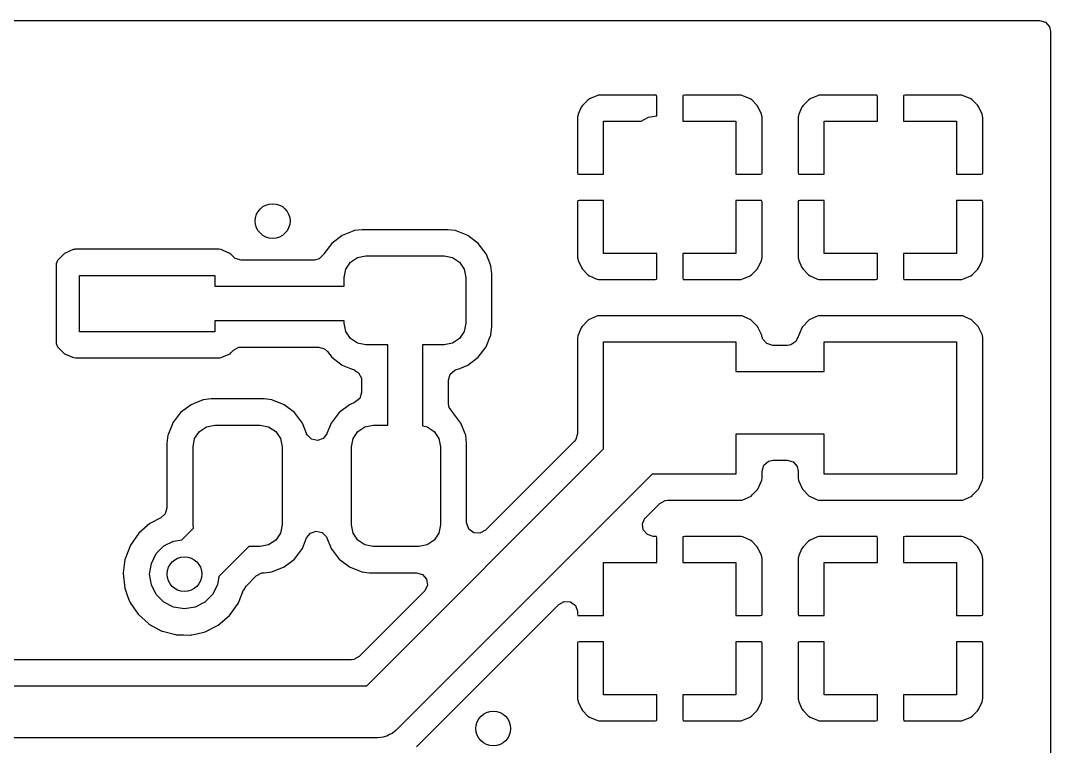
# Model space of a CAD drawing. Extents: x 0.02 to 2.34, y 0.02 to 0.57.
# Drawn here: x 1.8758 to 2.3425, y 0.2419 to 0.5708 of the extents above; entities that cross this region are included whole.
import ezdxf

# ---------------------------------------------------------------- set-up
doc = ezdxf.new("R2010")
doc.units = 0
doc.header["$MEASUREMENT"] = 0
doc.layers.add('BLACK', color=7, linetype='CONTINUOUS')

msp = doc.modelspace()

# ---------------------------------------------------------------- linework, layer by layer
at = {"layer": 'BLACK', "linetype": 'CONTINUOUS'}
for p, q in [((0.02467, 0.57085), (2.33754, 0.57085)), ((2.33754, 0.57085), (2.34022, 0.57006)), ((2.34022, 0.57006), (2.34205, 0.56795)), ((2.34205, 0.56795), (2.3425, 0.56589)), ((2.3425, 0.56589), (2.3425, 0.02467)), ((2.13688, 0.53681), (2.13361, 0.53536)), ((2.13759, 0.53701), (2.13688, 0.53681)), ((2.1381, 0.53707), (2.13759, 0.53701)), ((2.13839, 0.53709), (2.1381, 0.53707)), ((2.16356, 0.53709), (2.13839, 0.53709)), ((2.16386, 0.53702), (2.16356, 0.53709)), ((2.16392, 0.53697), (2.16386, 0.53702)), ((2.16409, 0.53637), (2.16392, 0.53697)), ((2.17597, 0.53686), (2.17591, 0.53655)), ((2.17602, 0.53691), (2.17597, 0.53686)), ((2.17662, 0.53709), (2.17602, 0.53691)), ((2.20161, 0.53709), (2.17662, 0.53709)), ((2.2019, 0.53707), (2.20161, 0.53709)), ((2.20239, 0.53701), (2.2019, 0.53707)), ((2.20311, 0.53682), (2.20239, 0.53701)), ((2.20637, 0.53538), (2.20311, 0.53682)), ((2.23688, 0.53681), (2.23361, 0.53536)), ((2.23759, 0.53701), (2.23688, 0.53681)), ((2.2381, 0.53707), (2.23759, 0.53701)), ((2.23839, 0.53709), (2.2381, 0.53707)), ((2.26356, 0.53709), (2.23839, 0.53709)), ((2.26386, 0.53702), (2.26356, 0.53709)), ((2.26392, 0.53697), (2.26386, 0.53702)), ((2.26409, 0.53637), (2.26392, 0.53697)), ((2.27597, 0.53686), (2.27591, 0.53655)), ((2.27602, 0.53691), (2.27597, 0.53686)), ((2.27662, 0.53709), (2.27602, 0.53691)), ((2.30161, 0.53709), (2.27662, 0.53709)), ((2.3019, 0.53707), (2.30161, 0.53709)), ((2.30239, 0.53701), (2.3019, 0.53707)), ((2.30311, 0.53682), (2.30239, 0.53701)), ((2.30637, 0.53538), (2.30311, 0.53682)), ((2.13041, 0.53239), (2.1299, 0.53165)), ((2.13287, 0.53485), (2.13041, 0.53239)), ((2.13361, 0.53536), (2.13287, 0.53485)), ((2.16409, 0.52765), (2.16409, 0.53637)), ((2.17591, 0.53655), (2.17591, 0.52528)), ((2.20711, 0.53487), (2.20637, 0.53538)), ((2.20958, 0.53241), (2.20711, 0.53487)), ((2.21009, 0.53166), (2.20958, 0.53241)), ((2.23041, 0.53239), (2.2299, 0.53165)), ((2.23287, 0.53485), (2.23041, 0.53239)), ((2.23361, 0.53536), (2.23287, 0.53485)), ((2.26409, 0.52528), (2.26409, 0.53637)), ((2.27591, 0.53655), (2.27591, 0.52528)), ((2.30711, 0.53487), (2.30637, 0.53538)), ((2.30958, 0.53241), (2.30711, 0.53487)), ((2.31009, 0.53166), (2.30958, 0.53241)), ((2.12826, 0.52767), (2.12821, 0.52717)), ((2.12846, 0.52838), (2.12826, 0.52767)), ((2.1299, 0.53165), (2.12846, 0.52838)), ((2.16037, 0.52714), (2.16409, 0.52765)), ((2.21154, 0.5284), (2.21009, 0.53166)), ((2.21173, 0.52769), (2.21154, 0.5284)), ((2.21179, 0.52718), (2.21173, 0.52769)), ((2.22826, 0.52767), (2.22821, 0.52717)), ((2.22846, 0.52838), (2.22826, 0.52767)), ((2.2299, 0.53165), (2.22846, 0.52838)), ((2.31154, 0.5284), (2.31009, 0.53166)), ((2.31173, 0.52769), (2.31154, 0.5284)), ((2.31179, 0.52718), (2.31173, 0.52769)), ((2.12821, 0.52717), (2.12819, 0.52689)), ((2.12819, 0.52689), (2.12819, 0.50189)), ((2.14, 0.50118), (2.14, 0.52528)), ((2.14, 0.52528), (2.15698, 0.52528)), ((2.15698, 0.52528), (2.16037, 0.52714)), ((2.17591, 0.52528), (2.2, 0.52528)), ((2.2, 0.52528), (2.2, 0.50118)), ((2.21181, 0.52688), (2.21179, 0.52718)), ((2.21181, 0.50171), (2.21181, 0.52688)), ((2.22821, 0.52717), (2.22819, 0.52689)), ((2.22819, 0.52689), (2.22819, 0.50189)), ((2.24, 0.50118), (2.24, 0.52528)), ((2.24, 0.52528), (2.26409, 0.52528)), ((2.27591, 0.52528), (2.3, 0.52528)), ((2.3, 0.52528), (2.3, 0.50118)), ((2.31181, 0.52688), (2.31179, 0.52718)), ((2.31181, 0.50171), (2.31181, 0.52688)), ((2.12819, 0.50189), (2.12837, 0.50129)), ((2.12837, 0.50129), (2.12842, 0.50125)), ((2.12842, 0.50125), (2.12872, 0.50118)), ((2.12872, 0.50118), (2.14, 0.50118)), ((2.2, 0.50118), (2.2111, 0.50118)), ((2.2111, 0.50118), (2.2117, 0.50136)), ((2.2117, 0.50136), (2.21175, 0.50141)), ((2.21175, 0.50141), (2.21181, 0.50171)), ((2.22819, 0.50189), (2.22837, 0.50129)), ((2.22837, 0.50129), (2.22842, 0.50125)), ((2.22842, 0.50125), (2.22872, 0.50118)), ((2.22872, 0.50118), (2.24, 0.50118)), ((2.3, 0.50118), (2.3111, 0.50118)), ((2.3111, 0.50118), (2.3117, 0.50136)), ((2.3117, 0.50136), (2.31175, 0.50141)), ((2.31175, 0.50141), (2.31181, 0.50171)), ((2.12825, 0.48914), (2.12819, 0.48884)), ((2.12819, 0.48884), (2.12819, 0.46367)), ((2.1283, 0.48919), (2.12825, 0.48914)), ((2.1289, 0.48937), (2.1283, 0.48919)), ((2.14, 0.48937), (2.1289, 0.48937)), ((2.14, 0.46528), (2.14, 0.48937)), ((2.21128, 0.48937), (2.2, 0.48937)), ((2.2, 0.48937), (2.2, 0.46528)), ((2.21158, 0.4893), (2.21128, 0.48937)), ((2.21163, 0.48926), (2.21158, 0.4893)), ((2.21181, 0.48866), (2.21163, 0.48926)), ((2.21181, 0.46366), (2.21181, 0.48866)), ((2.22825, 0.48914), (2.22819, 0.48884)), ((2.22819, 0.48884), (2.22819, 0.46367)), ((2.2283, 0.48919), (2.22825, 0.48914)), ((2.2289, 0.48937), (2.2283, 0.48919)), ((2.24, 0.48937), (2.2289, 0.48937)), ((2.24, 0.46528), (2.24, 0.48937)), ((2.31128, 0.48937), (2.3, 0.48937)), ((2.3, 0.48937), (2.3, 0.46528)), ((2.31158, 0.4893), (2.31128, 0.48937)), ((2.31163, 0.48926), (2.31158, 0.4893)), ((2.31181, 0.48866), (2.31163, 0.48926)), ((2.31181, 0.46366), (2.31181, 0.48866)), ((2.0306, 0.47608), (2.02707, 0.47565)), ((2.0694, 0.47608), (2.0306, 0.47608)), ((2.07293, 0.47565), (2.0694, 0.47608)), ((2.02154, 0.47347), (2.01681, 0.46988)), ((2.0246, 0.47468), (2.02154, 0.47347)), ((2.02677, 0.47554), (2.0246, 0.47468)), ((2.02707, 0.47565), (2.02677, 0.47554)), ((2.02677, 0.47554), (2.02677, 0.47554)), ((2.07323, 0.47554), (2.07293, 0.47565)), ((2.0754, 0.47468), (2.07323, 0.47554)), ((2.07323, 0.47554), (2.07323, 0.47554)), ((2.07846, 0.47347), (2.0754, 0.47468)), ((2.08319, 0.46988), (2.07846, 0.47347)), ((1.89965, 0.4671), (1.89562, 0.46531)), ((1.90025, 0.46717), (1.89965, 0.4671)), ((1.90054, 0.46721), (1.90025, 0.46717)), ((1.90068, 0.46722), (1.90054, 0.46721)), ((1.90054, 0.46721), (1.90054, 0.46721)), ((1.90244, 0.46722), (1.90068, 0.46722)), ((1.90244, 0.4672), (1.90244, 0.46722)), ((1.96386, 0.4672), (1.90244, 0.4672)), ((1.96562, 0.46722), (1.96386, 0.46722)), ((1.96386, 0.46722), (1.96386, 0.4672)), ((1.96663, 0.46711), (1.96562, 0.46722)), ((1.9679, 0.46655), (1.96663, 0.46711)), ((2.01681, 0.46988), (2.01322, 0.46515)), ((2.08678, 0.46515), (2.08319, 0.46988)), ((1.89251, 0.46219), (1.89181, 0.46061)), ((1.89562, 0.46531), (1.89251, 0.46219)), ((1.97024, 0.46551), (1.9679, 0.46655)), ((1.97066, 0.46532), (1.97024, 0.46551)), ((1.97024, 0.46551), (1.97024, 0.46551)), ((1.97098, 0.465), (1.97066, 0.46532)), ((1.97223, 0.46375), (1.97098, 0.465)), ((1.97098, 0.465), (1.97098, 0.465)), ((1.97305, 0.46309), (1.97223, 0.46375)), ((1.97574, 0.4623), (1.97305, 0.46309)), ((2.00877, 0.4623), (1.97574, 0.4623)), ((2.01109, 0.46288), (2.00877, 0.4623)), ((2.0131, 0.46483), (2.01109, 0.46288)), ((2.01322, 0.46515), (2.0131, 0.46483)), ((2.0131, 0.46483), (2.0131, 0.46483)), ((2.02532, 0.46137), (2.02852, 0.4635)), ((2.02852, 0.4635), (2.03228, 0.46425)), ((2.03228, 0.46425), (2.06772, 0.46425)), ((2.06772, 0.46425), (2.07148, 0.4635)), ((2.07148, 0.4635), (2.07468, 0.46137)), ((2.08719, 0.46409), (2.08678, 0.46515)), ((2.08736, 0.46367), (2.08719, 0.46409)), ((2.08796, 0.46215), (2.08736, 0.46367)), ((2.08896, 0.45963), (2.08796, 0.46215)), ((2.12819, 0.46367), (2.12821, 0.46337)), ((2.12821, 0.46337), (2.12827, 0.46286)), ((2.12827, 0.46286), (2.12846, 0.46215)), ((2.12846, 0.46215), (2.12991, 0.45889)), ((2.16409, 0.46528), (2.14, 0.46528)), ((2.16409, 0.454), (2.16409, 0.46528)), ((2.2, 0.46528), (2.17591, 0.46528)), ((2.17591, 0.46528), (2.17591, 0.45418)), ((2.2101, 0.45891), (2.21154, 0.46217)), ((2.21154, 0.46217), (2.21174, 0.46288)), ((2.21174, 0.46288), (2.21179, 0.46338)), ((2.21179, 0.46338), (2.21181, 0.46366)), ((2.22819, 0.46367), (2.22821, 0.46337)), ((2.22821, 0.46337), (2.22827, 0.46286)), ((2.22827, 0.46286), (2.22846, 0.46215)), ((2.22846, 0.46215), (2.22991, 0.45889)), ((2.26409, 0.46528), (2.24, 0.46528)), ((2.26409, 0.454), (2.26409, 0.46528)), ((2.3, 0.46528), (2.27591, 0.46528)), ((2.27591, 0.46528), (2.27591, 0.45418)), ((2.3101, 0.45891), (2.31154, 0.46217)), ((2.31154, 0.46217), (2.31174, 0.46288)), ((2.31174, 0.46288), (2.31179, 0.46338)), ((2.31179, 0.46338), (2.31181, 0.46366)), ((1.89181, 0.46061), (1.89181, 0.42459)), ((2.02244, 0.45441), (2.02319, 0.45818)), ((2.02319, 0.45818), (2.02532, 0.46137)), ((2.07468, 0.46137), (2.07681, 0.45818)), ((2.07681, 0.45818), (2.07756, 0.45441)), ((2.08939, 0.45609), (2.08896, 0.45963)), ((2.12991, 0.45889), (2.13042, 0.45815)), ((2.13042, 0.45815), (2.13289, 0.45569)), ((2.20713, 0.4557), (2.20959, 0.45816)), ((2.20959, 0.45816), (2.2101, 0.45891)), ((2.22991, 0.45889), (2.23042, 0.45815)), ((2.23042, 0.45815), (2.23289, 0.45569)), ((2.30713, 0.4557), (2.30959, 0.45816)), ((2.30959, 0.45816), (2.3101, 0.45891)), ((1.90244, 0.4298), (1.90244, 0.45539)), ((1.90244, 0.45539), (1.96386, 0.45539)), ((1.96386, 0.45539), (1.96386, 0.45047)), ((2.02244, 0.45047), (2.02244, 0.45441)), ((2.07756, 0.45441), (2.07756, 0.43374)), ((2.08939, 0.43206), (2.08939, 0.45609)), ((2.13289, 0.45569), (2.13363, 0.45518)), ((2.13363, 0.45518), (2.13689, 0.45373)), ((2.13689, 0.45373), (2.13761, 0.45354)), ((2.13761, 0.45354), (2.1381, 0.45348)), ((2.1381, 0.45348), (2.13839, 0.45347)), ((2.13839, 0.45347), (2.16338, 0.45347)), ((2.16338, 0.45347), (2.16398, 0.45364)), ((2.16398, 0.45364), (2.16403, 0.4537)), ((2.16403, 0.4537), (2.16409, 0.454)), ((2.17591, 0.45418), (2.17608, 0.45358)), ((2.17608, 0.45358), (2.17614, 0.45353)), ((2.17614, 0.45353), (2.17644, 0.45347)), ((2.17644, 0.45347), (2.20161, 0.45347)), ((2.20161, 0.45347), (2.2019, 0.45348)), ((2.2019, 0.45348), (2.20241, 0.45354)), ((2.20241, 0.45354), (2.20312, 0.45374)), ((2.20312, 0.45374), (2.20639, 0.45519)), ((2.20639, 0.45519), (2.20713, 0.4557)), ((2.23289, 0.45569), (2.23363, 0.45518)), ((2.23363, 0.45518), (2.23689, 0.45373)), ((2.23689, 0.45373), (2.23761, 0.45354)), ((2.23761, 0.45354), (2.2381, 0.45348)), ((2.2381, 0.45348), (2.23839, 0.45347)), ((2.23839, 0.45347), (2.26338, 0.45347)), ((2.26338, 0.45347), (2.26398, 0.45364)), ((2.26398, 0.45364), (2.26403, 0.4537)), ((2.26403, 0.4537), (2.26409, 0.454)), ((2.27591, 0.45418), (2.27608, 0.45358)), ((2.27608, 0.45358), (2.27614, 0.45353)), ((2.27614, 0.45353), (2.27644, 0.45347)), ((2.27644, 0.45347), (2.30161, 0.45347)), ((2.30161, 0.45347), (2.3019, 0.45348)), ((2.3019, 0.45348), (2.30241, 0.45354)), ((2.30241, 0.45354), (2.30312, 0.45374)), ((2.30312, 0.45374), (2.30639, 0.45519)), ((2.30639, 0.45519), (2.30713, 0.4557)), ((1.96386, 0.45047), (2.02244, 0.45047)), ((2.02244, 0.43472), (1.96386, 0.43472)), ((1.96386, 0.43472), (1.96386, 0.4298)), ((2.02244, 0.43374), (2.02244, 0.43472)), ((2.13318, 0.43519), (2.13007, 0.43207)), ((2.13721, 0.43698), (2.13318, 0.43519)), ((2.13781, 0.43705), (2.13721, 0.43698)), ((2.1381, 0.43709), (2.13781, 0.43705)), ((2.13824, 0.43711), (2.1381, 0.43709)), ((2.1381, 0.43709), (2.1381, 0.43709)), ((2.20176, 0.43711), (2.13824, 0.43711)), ((2.20277, 0.43699), (2.20176, 0.43711)), ((2.20404, 0.43643), (2.20277, 0.43699)), ((2.20638, 0.43539), (2.20404, 0.43643)), ((2.2068, 0.43521), (2.20638, 0.43539)), ((2.20638, 0.43539), (2.20638, 0.43539)), ((2.20992, 0.43209), (2.2068, 0.43521)), ((2.23318, 0.43519), (2.23007, 0.43207)), ((2.23721, 0.43698), (2.23318, 0.43519)), ((2.23781, 0.43705), (2.23721, 0.43698)), ((2.2381, 0.43709), (2.23781, 0.43705)), ((2.23824, 0.43711), (2.2381, 0.43709)), ((2.2381, 0.43709), (2.2381, 0.43709)), ((2.30176, 0.43711), (2.23824, 0.43711)), ((2.30277, 0.43699), (2.30176, 0.43711)), ((2.30404, 0.43643), (2.30277, 0.43699)), ((2.30638, 0.43539), (2.30404, 0.43643)), ((2.3068, 0.43521), (2.30638, 0.43539)), ((2.30638, 0.43539), (2.30638, 0.43539)), ((2.30992, 0.43209), (2.3068, 0.43521)), ((1.96386, 0.4298), (1.90244, 0.4298)), ((2.02319, 0.42997), (2.02244, 0.43374)), ((2.02532, 0.42678), (2.02319, 0.42997)), ((2.07681, 0.42997), (2.07468, 0.42678)), ((2.07756, 0.43374), (2.07681, 0.42997)), ((2.08896, 0.42852), (2.08939, 0.43206)), ((2.12955, 0.43089), (2.12829, 0.42804)), ((2.12988, 0.43166), (2.12955, 0.43089)), ((2.13007, 0.43207), (2.12988, 0.43166)), ((2.12988, 0.43166), (2.12988, 0.43166)), ((2.2101, 0.43167), (2.20992, 0.43209)), ((2.2115, 0.42852), (2.2101, 0.43167)), ((2.22955, 0.43089), (2.22829, 0.42804)), ((2.22988, 0.43166), (2.22955, 0.43089)), ((2.23007, 0.43207), (2.22988, 0.43166)), ((2.22988, 0.43166), (2.22988, 0.43166)), ((2.3101, 0.43167), (2.30992, 0.43209)), ((2.3115, 0.42852), (2.3101, 0.43167)), ((2.02852, 0.42465), (2.02532, 0.42678)), ((2.07468, 0.42678), (2.07148, 0.42465)), ((2.08678, 0.423), (2.08832, 0.42689)), ((2.08832, 0.42689), (2.08884, 0.42823)), ((2.08884, 0.42823), (2.08896, 0.42852)), ((2.08884, 0.42823), (2.08884, 0.42823)), ((2.12829, 0.42804), (2.12817, 0.42703)), ((2.12817, 0.42703), (2.12817, 0.38366)), ((2.14, 0.3767), (2.14, 0.42528)), ((2.14, 0.42528), (2.2, 0.42528)), ((2.2, 0.42528), (2.2, 0.41181)), ((2.21171, 0.42806), (2.2115, 0.42852)), ((2.21175, 0.42769), (2.21171, 0.42806)), ((2.21185, 0.42734), (2.21175, 0.42769)), ((2.2119, 0.42735), (2.21185, 0.42734)), ((2.21213, 0.42654), (2.2119, 0.42735)), ((2.21396, 0.42443), (2.21213, 0.42654)), ((2.22719, 0.42545), (2.22488, 0.42388)), ((2.228, 0.42735), (2.22719, 0.42545)), ((2.22815, 0.42731), (2.228, 0.42735)), ((2.22824, 0.42767), (2.22815, 0.42731)), ((2.22829, 0.42804), (2.22824, 0.42767)), ((2.24, 0.41181), (2.24, 0.42528)), ((2.24, 0.42528), (2.3, 0.42528)), ((2.3, 0.42528), (2.3, 0.36528)), ((2.31171, 0.42806), (2.3115, 0.42852)), ((2.31175, 0.42769), (2.31171, 0.42806)), ((2.3118, 0.42731), (2.31175, 0.42769)), ((2.31183, 0.42703), (2.3118, 0.42731)), ((2.31183, 0.36352), (2.31183, 0.42703)), ((1.89181, 0.42459), (1.89188, 0.42443)), ((1.89188, 0.42443), (1.89252, 0.42299)), ((1.89252, 0.42299), (1.89564, 0.41987)), ((1.97068, 0.41988), (1.971, 0.42021)), ((1.971, 0.42021), (1.97223, 0.42144)), ((1.971, 0.42021), (1.971, 0.42021)), ((1.97223, 0.42144), (1.97468, 0.42278)), ((1.97468, 0.42278), (1.97574, 0.42289)), ((1.97574, 0.42289), (2.01084, 0.42289)), ((2.01084, 0.42289), (2.01352, 0.42211)), ((2.01352, 0.42211), (2.01479, 0.42093)), ((2.01479, 0.42093), (2.01681, 0.41827)), ((2.03228, 0.4239), (2.02852, 0.42465)), ((2.04213, 0.4239), (2.03228, 0.4239)), ((2.04213, 0.38756), (2.04213, 0.4239)), ((2.06772, 0.4239), (2.05787, 0.4239)), ((2.05787, 0.4239), (2.05787, 0.38724)), ((2.07148, 0.42465), (2.06772, 0.4239)), ((2.08319, 0.41827), (2.08678, 0.423)), ((2.21664, 0.42364), (2.21396, 0.42443)), ((2.22336, 0.42364), (2.21664, 0.42364)), ((2.22488, 0.42388), (2.22336, 0.42364)), ((1.89564, 0.41987), (1.89606, 0.41969)), ((1.89606, 0.41969), (1.89606, 0.41969)), ((1.89606, 0.41969), (1.89771, 0.41896)), ((1.89771, 0.41896), (1.89967, 0.41809)), ((1.89967, 0.41809), (1.90068, 0.41797)), ((1.90068, 0.41797), (1.96562, 0.41797)), ((1.96562, 0.41797), (1.96576, 0.41799)), ((1.96576, 0.41799), (1.96605, 0.41802)), ((1.96576, 0.41799), (1.96576, 0.41799)), ((1.96605, 0.41802), (1.96665, 0.41809)), ((1.96665, 0.41809), (1.96765, 0.41854)), ((1.96765, 0.41854), (1.97026, 0.4197)), ((1.97026, 0.4197), (1.97068, 0.41988)), ((2.01681, 0.41827), (2.02154, 0.41468)), ((2.07846, 0.41468), (2.08319, 0.41827)), ((2.02154, 0.41468), (2.02522, 0.41322)), ((2.02522, 0.41322), (2.02707, 0.4125)), ((2.02707, 0.4125), (2.02702, 0.41239)), ((2.02702, 0.41239), (2.02896, 0.41124)), ((2.02896, 0.41124), (2.03022, 0.40875)), ((2.07049, 0.41054), (2.0726, 0.41237)), ((2.0726, 0.41237), (2.07294, 0.41249)), ((2.07293, 0.4125), (2.07478, 0.41322)), ((2.07294, 0.41249), (2.07293, 0.4125)), ((2.07478, 0.41322), (2.07846, 0.41468)), ((2.2, 0.41181), (2.24, 0.41181)), ((2.03022, 0.40875), (2.0303, 0.40786)), ((2.0303, 0.40786), (2.0303, 0.4023)), ((2.0697, 0.40786), (2.07049, 0.41054)), ((2.0697, 0.39719), (2.0697, 0.40786)), ((2.0303, 0.4023), (2.02951, 0.39962)), ((1.953, 0.39678), (1.94827, 0.39319)), ((1.95551, 0.39777), (1.953, 0.39678)), ((1.95823, 0.39885), (1.95551, 0.39777)), ((1.95852, 0.39896), (1.95823, 0.39885)), ((1.95823, 0.39885), (1.95823, 0.39885)), ((1.96206, 0.39939), (1.95852, 0.39896)), ((1.98609, 0.39939), (1.96206, 0.39939)), ((1.98963, 0.39896), (1.98609, 0.39939)), ((1.98992, 0.39885), (1.98963, 0.39896)), ((1.99264, 0.39777), (1.98992, 0.39885)), ((1.98992, 0.39885), (1.98992, 0.39885)), ((1.99515, 0.39678), (1.99264, 0.39777)), ((1.99988, 0.39319), (1.99515, 0.39678)), ((2.02485, 0.39678), (2.02012, 0.39319)), ((2.02716, 0.39769), (2.02485, 0.39678)), ((2.02951, 0.39962), (2.02716, 0.39769)), ((2.07001, 0.39548), (2.0697, 0.39719)), ((1.94827, 0.39319), (1.94468, 0.38846)), ((2.00347, 0.38846), (1.99988, 0.39319)), ((2.02012, 0.39319), (2.01653, 0.38846)), ((2.07131, 0.39372), (2.07001, 0.39548)), ((2.07122, 0.39363), (2.07131, 0.39372)), ((2.07146, 0.39339), (2.07122, 0.39363)), ((2.07173, 0.39319), (2.07146, 0.39339)), ((2.07532, 0.38846), (2.07173, 0.39319)), ((1.94456, 0.38814), (1.94276, 0.38361)), ((1.94468, 0.38846), (1.94456, 0.38814)), ((1.95997, 0.38681), (1.96374, 0.38756)), ((1.96374, 0.38756), (1.98441, 0.38756)), ((1.98441, 0.38756), (1.98818, 0.38681)), ((2.00537, 0.38366), (2.00347, 0.38846)), ((2.01653, 0.38846), (2.01463, 0.38366)), ((2.03182, 0.38681), (2.03559, 0.38756)), ((2.03559, 0.38756), (2.04213, 0.38756)), ((2.07544, 0.38814), (2.07532, 0.38846)), ((2.07724, 0.38361), (2.07544, 0.38814)), ((1.94249, 0.38294), (1.94207, 0.3794)), ((1.94276, 0.38361), (1.94249, 0.38294)), ((1.95465, 0.38148), (1.95678, 0.38468)), ((1.95678, 0.38468), (1.95997, 0.38681)), ((1.98818, 0.38681), (1.99137, 0.38468)), ((1.99137, 0.38468), (1.9935, 0.38148)), ((2.00539, 0.38361), (2.00537, 0.38366)), ((2.0056, 0.38315), (2.00539, 0.38361)), ((2.00754, 0.38113), (2.0056, 0.38315)), ((2.01461, 0.38361), (2.01289, 0.38141)), ((2.01463, 0.38366), (2.01461, 0.38361)), ((2.0265, 0.38148), (2.02863, 0.38468)), ((2.02863, 0.38468), (2.03182, 0.38681)), ((2.05787, 0.38724), (2.06003, 0.38681)), ((2.06003, 0.38681), (2.06322, 0.38468)), ((2.06322, 0.38468), (2.06535, 0.38148)), ((2.07751, 0.38294), (2.07724, 0.38361)), ((2.07793, 0.3794), (2.07751, 0.38294)), ((2.12817, 0.38366), (2.12738, 0.38098)), ((2.24, 0.38347), (2.2, 0.38347)), ((2.2, 0.38347), (2.2, 0.36528)), ((2.24, 0.36528), (2.24, 0.38347)), ((1.94207, 0.3794), (1.94207, 0.34997)), ((1.9539, 0.37772), (1.95465, 0.38148)), ((1.9935, 0.38148), (1.99425, 0.37772)), ((2.01025, 0.38048), (2.00754, 0.38113)), ((2.01289, 0.38141), (2.01025, 0.38048)), ((2.02575, 0.37772), (2.0265, 0.38148)), ((2.06535, 0.38148), (2.0661, 0.37772)), ((2.07793, 0.34334), (2.07793, 0.3794)), ((2.12672, 0.38015), (2.0864, 0.33984)), ((2.12738, 0.38098), (2.12672, 0.38015)), ((1.9539, 0.34228), (1.9539, 0.37772)), ((1.99425, 0.37772), (1.99425, 0.34228)), ((2.02575, 0.34228), (2.02575, 0.37772)), ((2.03267, 0.26937), (2.14, 0.3767)), ((2.0661, 0.37772), (2.0661, 0.34228)), ((2.21183, 0.36667), (2.21262, 0.36935)), ((2.21262, 0.36935), (2.21473, 0.37119)), ((2.21473, 0.37119), (2.21679, 0.37163)), ((2.21679, 0.37163), (2.22321, 0.37163)), ((2.22321, 0.37163), (2.22589, 0.37085)), ((2.22589, 0.37085), (2.22772, 0.36873)), ((2.22772, 0.36873), (2.22817, 0.36667)), ((2.16198, 0.36528), (2.04591, 0.24921)), ((2.2, 0.36528), (2.16198, 0.36528)), ((2.21183, 0.36352), (2.21183, 0.36667)), ((2.22817, 0.36667), (2.22817, 0.36352)), ((2.3, 0.36528), (2.24, 0.36528)), ((2.20993, 0.35848), (2.21171, 0.36251)), ((2.21171, 0.36251), (2.21183, 0.36352)), ((2.22817, 0.36352), (2.22829, 0.36249)), ((2.22829, 0.36249), (2.22844, 0.36215)), ((2.22844, 0.36215), (2.22844, 0.36215)), ((2.22844, 0.36215), (2.22845, 0.36213)), ((2.22845, 0.36213), (2.23008, 0.35846)), ((2.30993, 0.35848), (2.31171, 0.36251)), ((2.31171, 0.36251), (2.31183, 0.36352)), ((2.20279, 0.35357), (2.20682, 0.35536)), ((2.20682, 0.35536), (2.2074, 0.35594)), ((2.2074, 0.35594), (2.20905, 0.35759)), ((2.20905, 0.35759), (2.20993, 0.35848)), ((2.23008, 0.35846), (2.2332, 0.35535)), ((2.2332, 0.35535), (2.23362, 0.35516)), ((2.23362, 0.35516), (2.23362, 0.35516)), ((2.23362, 0.35516), (2.23586, 0.35417)), ((2.30279, 0.35357), (2.30682, 0.35536)), ((2.30682, 0.35536), (2.3074, 0.35594)), ((2.3074, 0.35594), (2.30905, 0.35759)), ((2.30905, 0.35759), (2.30993, 0.35848)), ((2.15899, 0.34556), (2.16543, 0.35199)), ((2.16543, 0.35199), (2.16788, 0.35333)), ((2.16788, 0.35333), (2.16893, 0.35345)), ((2.16893, 0.35345), (2.20176, 0.35345)), ((2.20176, 0.35345), (2.2019, 0.35346)), ((2.2019, 0.35346), (2.20219, 0.3535)), ((2.2019, 0.35346), (2.2019, 0.35346)), ((2.20219, 0.3535), (2.20279, 0.35357)), ((2.23586, 0.35417), (2.23723, 0.35356)), ((2.23723, 0.35356), (2.23824, 0.35345)), ((2.23824, 0.35345), (2.30176, 0.35345)), ((2.30176, 0.35345), (2.3019, 0.35346)), ((2.3019, 0.35346), (2.30219, 0.3535)), ((2.3019, 0.35346), (2.3019, 0.35346)), ((2.30219, 0.3535), (2.30279, 0.35357)), ((1.93938, 0.34556), (1.93465, 0.34311)), ((1.94128, 0.34728), (1.93938, 0.34556)), ((1.94207, 0.34997), (1.94128, 0.34728)), ((2.15875, 0.3453), (2.15899, 0.34556)), ((1.93438, 0.34298), (1.92935, 0.33859)), ((1.93465, 0.34311), (1.93438, 0.34298)), ((1.94886, 0.33557), (1.95418, 0.34088)), ((1.95418, 0.34088), (1.9539, 0.34228)), ((1.99425, 0.34228), (1.9935, 0.33852)), ((2.0265, 0.33852), (2.02575, 0.34228)), ((2.0661, 0.34228), (2.06535, 0.33852)), ((2.07795, 0.34299), (2.07793, 0.34334)), ((2.07892, 0.34037), (2.07795, 0.34299)), ((2.15759, 0.34275), (2.15875, 0.3453)), ((2.15798, 0.33999), (2.15759, 0.34275)), ((1.92935, 0.33859), (1.92552, 0.33313)), ((1.9935, 0.33852), (1.99137, 0.33532)), ((2.00347, 0.33154), (2.00539, 0.33639)), ((2.00539, 0.33639), (2.00711, 0.33859)), ((2.00711, 0.33859), (2.00975, 0.33952)), ((2.00975, 0.33952), (2.01246, 0.33887)), ((2.01246, 0.33887), (2.0144, 0.33685)), ((2.0144, 0.33685), (2.01461, 0.33639)), ((2.01461, 0.33639), (2.01653, 0.33154)), ((2.02863, 0.33532), (2.0265, 0.33852)), ((2.06535, 0.33852), (2.06322, 0.33532)), ((2.08116, 0.3387), (2.07892, 0.34037)), ((2.08395, 0.3385), (2.08116, 0.3387)), ((2.0864, 0.33984), (2.08395, 0.3385)), ((2.15982, 0.33787), (2.15798, 0.33999)), ((2.1625, 0.33709), (2.15982, 0.33787)), ((2.16356, 0.33709), (2.1625, 0.33709)), ((2.16386, 0.33702), (2.16356, 0.33709)), ((2.16392, 0.33697), (2.16386, 0.33702)), ((2.16409, 0.33637), (2.16392, 0.33697)), ((2.16409, 0.32528), (2.16409, 0.33637)), ((2.17597, 0.33686), (2.17591, 0.33655)), ((2.17591, 0.33655), (2.17591, 0.32528)), ((2.17602, 0.33691), (2.17597, 0.33686)), ((2.17662, 0.33709), (2.17602, 0.33691)), ((2.20161, 0.33709), (2.17662, 0.33709)), ((2.2019, 0.33707), (2.20161, 0.33709)), ((2.20239, 0.33701), (2.2019, 0.33707)), ((2.20311, 0.33682), (2.20239, 0.33701)), ((2.20637, 0.33537), (2.20311, 0.33682)), ((2.23688, 0.33681), (2.23361, 0.33536)), ((2.23759, 0.33701), (2.23688, 0.33681)), ((2.2381, 0.33707), (2.23759, 0.33701)), ((2.23839, 0.33709), (2.2381, 0.33707)), ((2.26356, 0.33709), (2.23839, 0.33709)), ((2.26386, 0.33702), (2.26356, 0.33709)), ((2.26392, 0.33697), (2.26386, 0.33702)), ((2.26409, 0.33637), (2.26392, 0.33697)), ((2.26409, 0.32528), (2.26409, 0.33637)), ((2.27597, 0.33686), (2.27591, 0.33655)), ((2.27591, 0.33655), (2.27591, 0.32528)), ((2.27602, 0.33691), (2.27597, 0.33686)), ((2.27662, 0.33709), (2.27602, 0.33691)), ((2.30161, 0.33709), (2.27662, 0.33709)), ((2.3019, 0.33707), (2.30161, 0.33709)), ((2.30239, 0.33701), (2.3019, 0.33707)), ((2.30311, 0.33682), (2.30239, 0.33701)), ((2.30637, 0.33537), (2.30311, 0.33682)), ((1.92552, 0.33313), (1.92309, 0.32691)), ((1.93726, 0.32926), (1.94074, 0.33274)), ((1.94074, 0.33274), (1.94513, 0.33498)), ((1.94513, 0.33498), (1.94886, 0.33557)), ((1.97914, 0.33244), (1.96557, 0.31887)), ((1.98441, 0.33244), (1.97914, 0.33244)), ((1.98818, 0.33319), (1.98441, 0.33244)), ((1.99137, 0.33532), (1.98818, 0.33319)), ((1.99988, 0.32681), (2.00347, 0.33154)), ((2.01653, 0.33154), (2.02012, 0.32681)), ((2.03182, 0.33319), (2.02863, 0.33532)), ((2.03559, 0.33244), (2.03182, 0.33319)), ((2.05626, 0.33244), (2.03559, 0.33244)), ((2.06003, 0.33319), (2.05626, 0.33244)), ((2.06322, 0.33532), (2.06003, 0.33319)), ((2.20711, 0.33487), (2.20637, 0.33537)), ((2.20958, 0.33241), (2.20711, 0.33487)), ((2.21009, 0.33166), (2.20958, 0.33241)), ((2.21154, 0.3284), (2.21009, 0.33166)), ((2.2299, 0.33165), (2.22846, 0.32838)), ((2.23041, 0.33239), (2.2299, 0.33165)), ((2.23287, 0.33485), (2.23041, 0.33239)), ((2.23361, 0.33536), (2.23287, 0.33485)), ((2.30711, 0.33487), (2.30637, 0.33537)), ((2.30958, 0.33241), (2.30711, 0.33487)), ((2.31009, 0.33166), (2.30958, 0.33241)), ((2.31154, 0.3284), (2.31009, 0.33166)), ((1.92309, 0.32691), (1.92305, 0.32661)), ((1.93502, 0.32487), (1.93726, 0.32926)), ((1.99515, 0.32322), (1.99988, 0.32681)), ((2.02012, 0.32681), (2.02485, 0.32322)), ((2.21173, 0.32769), (2.21154, 0.3284)), ((2.21179, 0.32718), (2.21173, 0.32769)), ((2.21181, 0.32688), (2.21179, 0.32718)), ((2.21181, 0.30171), (2.21181, 0.32688)), ((2.22821, 0.32717), (2.22819, 0.32689)), ((2.22819, 0.32689), (2.22819, 0.30189)), ((2.22826, 0.32767), (2.22821, 0.32717)), ((2.22846, 0.32838), (2.22826, 0.32767)), ((2.31173, 0.32769), (2.31154, 0.3284)), ((2.31179, 0.32718), (2.31173, 0.32769)), ((2.31181, 0.32688), (2.31179, 0.32718)), ((2.31181, 0.30171), (2.31181, 0.32688)), ((1.92305, 0.32661), (1.92226, 0.32061)), ((1.92305, 0.32661), (1.92305, 0.32661)), ((1.93425, 0.32), (1.93502, 0.32487)), ((1.98992, 0.32116), (1.99266, 0.32224)), ((1.99266, 0.32224), (1.99515, 0.32322)), ((2.02485, 0.32322), (2.02734, 0.32224)), ((2.02734, 0.32224), (2.03008, 0.32116)), ((2.14, 0.30118), (2.14, 0.32528)), ((2.14, 0.32528), (2.16409, 0.32528)), ((2.17591, 0.32528), (2.2, 0.32528)), ((2.2, 0.32528), (2.2, 0.30118)), ((2.24, 0.30118), (2.24, 0.32528)), ((2.24, 0.32528), (2.26409, 0.32528)), ((2.27591, 0.32528), (2.3, 0.32528)), ((2.3, 0.32528), (2.3, 0.30118)), ((1.92226, 0.32061), (1.92222, 0.32029)), ((1.92222, 0.32029), (1.92295, 0.31366)), ((1.93502, 0.31513), (1.93425, 0.32)), ((1.96557, 0.31887), (1.96498, 0.31513)), ((1.97794, 0.3145), (1.98259, 0.31916)), ((1.98259, 0.31916), (1.98505, 0.3205)), ((1.98505, 0.3205), (1.9858, 0.3206)), ((1.9858, 0.3206), (1.98594, 0.32061)), ((1.98594, 0.32061), (1.98609, 0.32061)), ((1.98609, 0.32061), (1.98963, 0.32104)), ((1.98963, 0.32104), (1.98992, 0.32116)), ((1.98992, 0.32116), (1.98992, 0.32116)), ((2.03008, 0.32116), (2.03008, 0.32116)), ((2.03008, 0.32116), (2.03037, 0.32104)), ((2.03037, 0.32104), (2.03391, 0.32061)), ((2.03391, 0.32061), (2.0552, 0.32061)), ((2.0552, 0.32061), (2.05788, 0.31982)), ((2.05788, 0.31982), (2.05971, 0.31771)), ((2.05971, 0.31771), (2.06011, 0.31494)), ((1.92295, 0.31366), (1.92398, 0.31084)), ((1.93726, 0.31074), (1.93502, 0.31513)), ((1.96498, 0.31513), (1.96274, 0.31074)), ((1.97477, 0.30767), (1.97683, 0.31281)), ((1.97683, 0.31281), (1.97694, 0.31277)), ((1.97694, 0.31277), (1.97794, 0.3145)), ((2.06011, 0.31494), (2.05895, 0.3124)), ((1.92398, 0.31084), (1.92489, 0.30837)), ((1.92489, 0.30837), (1.92525, 0.30739)), ((1.94074, 0.30726), (1.93726, 0.31074)), ((1.96274, 0.31074), (1.95926, 0.30726)), ((2.05871, 0.31214), (2.02922, 0.28265)), ((2.05895, 0.3124), (2.05871, 0.31214)), ((1.92525, 0.30739), (1.92541, 0.30714)), ((1.92541, 0.30714), (1.92541, 0.30714)), ((1.92541, 0.30714), (1.92589, 0.30643)), ((1.92589, 0.30643), (1.92897, 0.30185)), ((1.94513, 0.30502), (1.94074, 0.30726)), ((1.95, 0.30425), (1.94513, 0.30502)), ((1.95487, 0.30502), (1.95, 0.30425)), ((1.95926, 0.30726), (1.95487, 0.30502)), ((1.97045, 0.3012), (1.97434, 0.30662)), ((1.97434, 0.30662), (1.97477, 0.30767)), ((2.0556, 0.24217), (2.11972, 0.30629)), ((2.11972, 0.30629), (2.12217, 0.30763)), ((2.12217, 0.30763), (2.12496, 0.30743)), ((2.12496, 0.30743), (2.1272, 0.30575)), ((2.1272, 0.30575), (2.12818, 0.30313)), ((1.92897, 0.30185), (1.92919, 0.30165)), ((1.92919, 0.30165), (1.92919, 0.30165)), ((1.92919, 0.30165), (1.93369, 0.29756)), ((1.96537, 0.29686), (1.97045, 0.3012)), ((2.12818, 0.30313), (2.12819, 0.30278)), ((2.12819, 0.30278), (2.12819, 0.30189)), ((2.12819, 0.30189), (2.12837, 0.30129)), ((2.12837, 0.30129), (2.12842, 0.30125)), ((2.12842, 0.30125), (2.12872, 0.30118)), ((2.12872, 0.30118), (2.14, 0.30118)), ((2.2, 0.30118), (2.2111, 0.30118)), ((2.2111, 0.30118), (2.2117, 0.30136)), ((2.2117, 0.30136), (2.21175, 0.30141)), ((2.21175, 0.30141), (2.21181, 0.30171)), ((2.22819, 0.30189), (2.22837, 0.30129)), ((2.22837, 0.30129), (2.22842, 0.30125)), ((2.22842, 0.30125), (2.22872, 0.30118)), ((2.22872, 0.30118), (2.24, 0.30118)), ((2.3, 0.30118), (2.3111, 0.30118)), ((2.3111, 0.30118), (2.3117, 0.30136)), ((2.3117, 0.30136), (2.31175, 0.30141)), ((2.31175, 0.30141), (2.31181, 0.30171)), ((1.93369, 0.29756), (1.93369, 0.29756)), ((1.93369, 0.29756), (1.93391, 0.29735)), ((1.93391, 0.29735), (1.93417, 0.29721)), ((1.93417, 0.29721), (1.93417, 0.29721)), ((1.93417, 0.29721), (1.93951, 0.29431)), ((1.93951, 0.29431), (1.93951, 0.29431)), ((1.93951, 0.29431), (1.93977, 0.29417)), ((1.93977, 0.29417), (1.94006, 0.29409)), ((1.94006, 0.29409), (1.94594, 0.29255)), ((1.95941, 0.29386), (1.96537, 0.29686)), ((1.94594, 0.29255), (1.94594, 0.29255)), ((1.94594, 0.29255), (1.94623, 0.29248)), ((1.94623, 0.29248), (1.94963, 0.29242)), ((1.94963, 0.29242), (1.9526, 0.29238)), ((1.9526, 0.29238), (1.9526, 0.29238)), ((1.9526, 0.29238), (1.9529, 0.29237)), ((1.9529, 0.29237), (1.9532, 0.29244)), ((1.9532, 0.29244), (1.95557, 0.29298)), ((1.9532, 0.29244), (1.9532, 0.29244)), ((1.95557, 0.29298), (1.95941, 0.29386)), ((2.12825, 0.28914), (2.12819, 0.28884)), ((2.12819, 0.28884), (2.12819, 0.26367)), ((2.1283, 0.28919), (2.12825, 0.28914)), ((2.1289, 0.28937), (2.1283, 0.28919)), ((2.14, 0.28937), (2.1289, 0.28937)), ((2.14, 0.26528), (2.14, 0.28937)), ((2.21128, 0.28937), (2.2, 0.28937)), ((2.2, 0.28937), (2.2, 0.26528)), ((2.21158, 0.2893), (2.21128, 0.28937)), ((2.21163, 0.28926), (2.21158, 0.2893)), ((2.21181, 0.28866), (2.21163, 0.28926)), ((2.21181, 0.26366), (2.21181, 0.28866)), ((2.22825, 0.28914), (2.22819, 0.28884)), ((2.22819, 0.28884), (2.22819, 0.26367)), ((2.2283, 0.28919), (2.22825, 0.28914)), ((2.2289, 0.28937), (2.2283, 0.28919)), ((2.24, 0.28937), (2.2289, 0.28937)), ((2.24, 0.26528), (2.24, 0.28937)), ((2.31128, 0.28937), (2.3, 0.28937)), ((2.3, 0.28937), (2.3, 0.26528)), ((2.31158, 0.2893), (2.31128, 0.28937)), ((2.31163, 0.28926), (2.31158, 0.2893)), ((2.31181, 0.28866), (2.31163, 0.28926)), ((2.31181, 0.26366), (2.31181, 0.28866)), ((2.02571, 0.2812), (1.8512, 0.2812)), ((2.02677, 0.28131), (2.02571, 0.2812)), ((2.02922, 0.28265), (2.02677, 0.28131)), ((1.83441, 0.26937), (2.03267, 0.26937)), ((2.12819, 0.26367), (2.12821, 0.26338)), ((2.12821, 0.26338), (2.12827, 0.26286)), ((2.12827, 0.26286), (2.12846, 0.26215)), ((2.12846, 0.26215), (2.12991, 0.25889)), ((2.16409, 0.26528), (2.14, 0.26528)), ((2.16409, 0.254), (2.16409, 0.26528)), ((2.2, 0.26528), (2.17591, 0.26528)), ((2.17591, 0.26528), (2.17591, 0.25418)), ((2.2101, 0.25891), (2.21154, 0.26217)), ((2.21154, 0.26217), (2.21174, 0.26288)), ((2.21174, 0.26288), (2.21179, 0.26338)), ((2.21179, 0.26338), (2.21181, 0.26366)), ((2.22819, 0.26367), (2.22821, 0.26338)), ((2.22821, 0.26338), (2.22827, 0.26286)), ((2.22827, 0.26286), (2.22846, 0.26215)), ((2.22846, 0.26215), (2.22991, 0.25889)), ((2.26409, 0.26528), (2.24, 0.26528)), ((2.26409, 0.254), (2.26409, 0.26528)), ((2.3, 0.26528), (2.27591, 0.26528)), ((2.27591, 0.26528), (2.27591, 0.25418)), ((2.3101, 0.25891), (2.31154, 0.26217)), ((2.31154, 0.26217), (2.31174, 0.26288)), ((2.31174, 0.26288), (2.31179, 0.26338)), ((2.31179, 0.26338), (2.31181, 0.26366)), ((2.12991, 0.25889), (2.13042, 0.25815)), ((2.13042, 0.25815), (2.13289, 0.25568)), ((2.20713, 0.2557), (2.20959, 0.25816)), ((2.20959, 0.25816), (2.2101, 0.25891)), ((2.22991, 0.25889), (2.23042, 0.25815)), ((2.23042, 0.25815), (2.23289, 0.25568)), ((2.30713, 0.2557), (2.30959, 0.25816)), ((2.30959, 0.25816), (2.3101, 0.25891)), ((2.13289, 0.25568), (2.13363, 0.25518)), ((2.13363, 0.25518), (2.13689, 0.25373)), ((2.13689, 0.25373), (2.13761, 0.25354)), ((2.13761, 0.25354), (2.1381, 0.25348)), ((2.1381, 0.25348), (2.13839, 0.25346)), ((2.13839, 0.25346), (2.16338, 0.25346)), ((2.16338, 0.25346), (2.16398, 0.25364)), ((2.16398, 0.25364), (2.16403, 0.2537)), ((2.16403, 0.2537), (2.16409, 0.254)), ((2.17591, 0.25418), (2.17608, 0.25358)), ((2.17608, 0.25358), (2.17614, 0.25353)), ((2.17614, 0.25353), (2.17644, 0.25346)), ((2.17644, 0.25346), (2.20161, 0.25346)), ((2.20161, 0.25346), (2.2019, 0.25348)), ((2.2019, 0.25348), (2.20241, 0.25354)), ((2.20241, 0.25354), (2.20312, 0.25374)), ((2.20312, 0.25374), (2.20639, 0.25519)), ((2.20639, 0.25519), (2.20713, 0.2557)), ((2.23289, 0.25568), (2.23363, 0.25518)), ((2.23363, 0.25518), (2.23689, 0.25373)), ((2.23689, 0.25373), (2.23761, 0.25354)), ((2.23761, 0.25354), (2.2381, 0.25348)), ((2.2381, 0.25348), (2.23839, 0.25346)), ((2.23839, 0.25346), (2.26338, 0.25346)), ((2.26338, 0.25346), (2.26398, 0.25364)), ((2.26398, 0.25364), (2.26403, 0.2537)), ((2.26403, 0.2537), (2.26409, 0.254)), ((2.27591, 0.25418), (2.27608, 0.25358)), ((2.27608, 0.25358), (2.27614, 0.25353)), ((2.27614, 0.25353), (2.27644, 0.25346)), ((2.27644, 0.25346), (2.30161, 0.25346)), ((2.30161, 0.25346), (2.3019, 0.25348)), ((2.3019, 0.25348), (2.30241, 0.25354)), ((2.30241, 0.25354), (2.30312, 0.25374)), ((2.30312, 0.25374), (2.30639, 0.25519)), ((2.30639, 0.25519), (2.30713, 0.2557)), ((2.04413, 0.24774), (2.04293, 0.24723)), ((2.04523, 0.24865), (2.04413, 0.24774)), ((2.04549, 0.24881), (2.04523, 0.24865)), ((2.0456, 0.24896), (2.04549, 0.24881)), ((2.04591, 0.24921), (2.0456, 0.24896)), ((2.03756, 0.24575), (1.79818, 0.24575)), ((2.03885, 0.24599), (2.03756, 0.24575)), ((2.04016, 0.24604), (2.03885, 0.24599)), ((2.04096, 0.24638), (2.04016, 0.24604)), ((2.04181, 0.24654), (2.04096, 0.24638)), ((2.04293, 0.24723), (2.04181, 0.24654)), ((2.05517, 0.24168), (2.0556, 0.24217))]:
    msp.add_line(p, q, dxfattribs=at)
at = {"layer": 'BLACK'}
for centre in [(1.99, 0.48), (1.95, 0.32), (2.09, 0.25)]:
    msp.add_circle(centre, 0.00787, dxfattribs=at)

doc.saveas('drawing.dxf')
